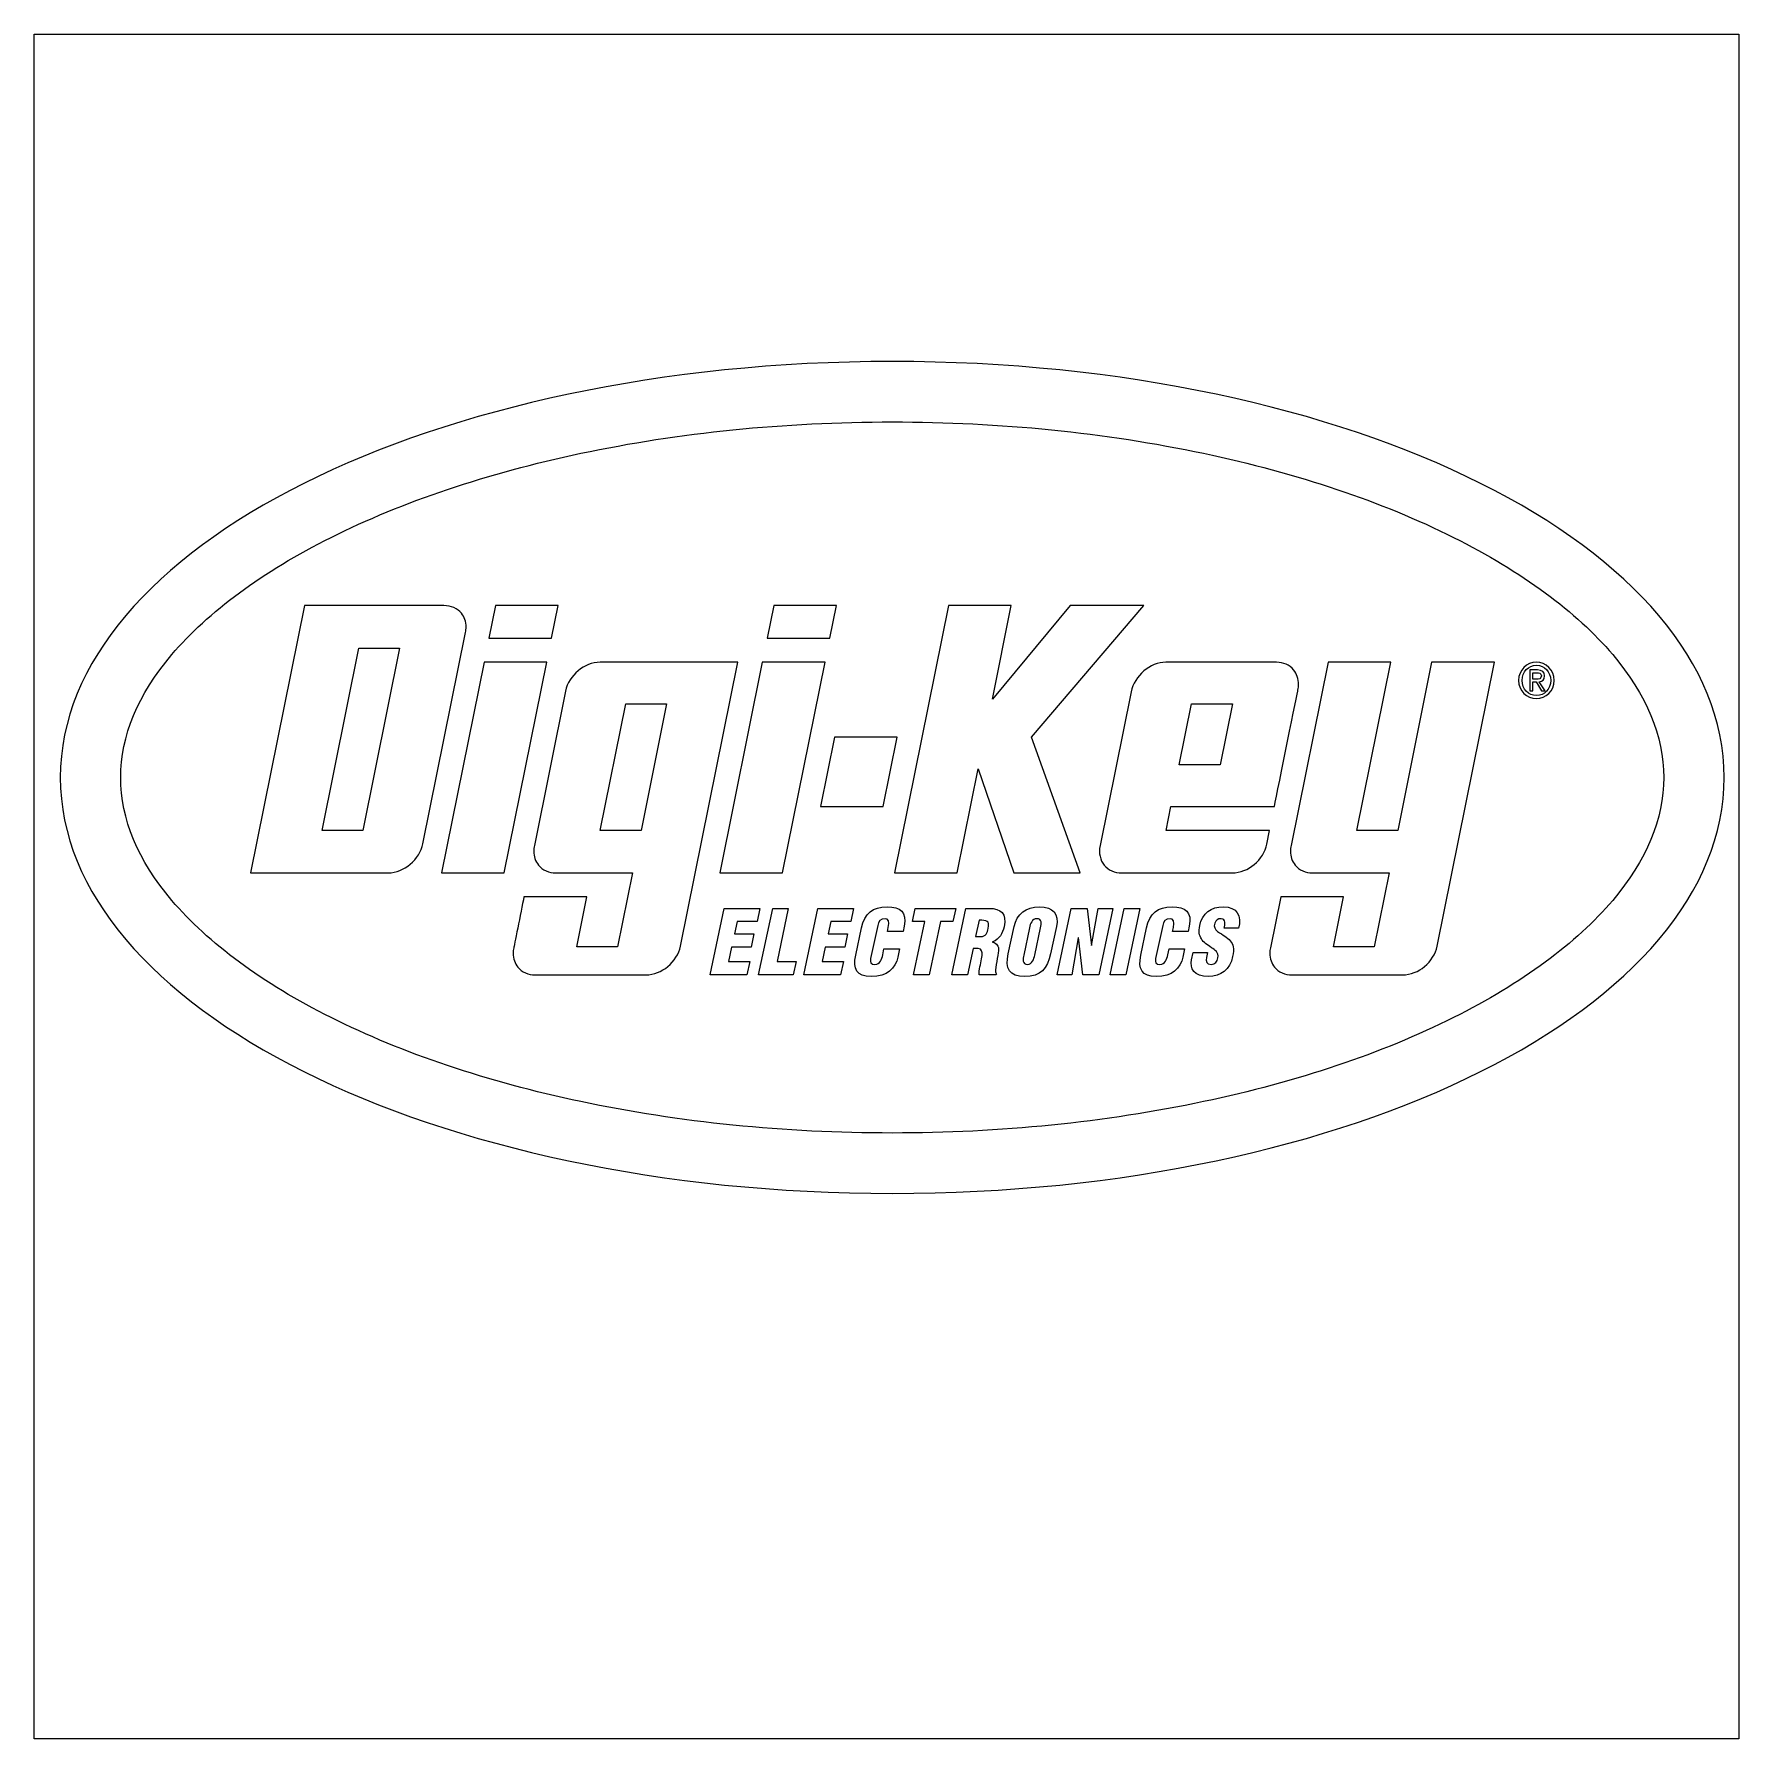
# Model space of a CAD drawing. Extents: x 0 to 283, y 0 to 283.
import ezdxf

# ---------------------------------------------------------------- set-up
doc = ezdxf.new("R2010")
doc.units = 0
doc.layers.add('[fixed]_BG', color=7, linetype='CONTINUOUS')
doc.layers.add('F.SilkS-disabled', color=7, linetype='CONTINUOUS')

msp = doc.modelspace()

# ---------------------------------------------------------------- linework, layer by layer
at = {"layer": '[fixed]_BG', "color": 7}
msp.add_lwpolyline([(0, 283.464567), (283.464567, 283.464567), (283.464567, 0), (0, 0)], close=True, dxfattribs=at)
at = {"layer": 'F.SilkS-disabled', "color": 7}
for points in [[(68.150067, 188.430759), (44.969032, 188.430759), (36, 143.999999), (58.90792, 143.999999)], [(64.65633, 148.845712), (71.740754, 183.966342)], [(107.472286, 131.816847), (117.001734, 179.011856), (94.105046, 179.011856)], [(206.583579, 179.01564), (188.182639, 179.01564)], [(232.373211, 179.011856), (226.737713, 151.055456), (219.953005, 151.055456), (225.588504, 179.011856), (215.145718, 179.011856), (208.994139, 148.541857)], [(233.295416, 131.816847), (242.821318, 179.011856), (232.373211, 179.011856)], [(249.960306, 177.732297), (248.676904, 177.732297), (248.676904, 174.245063), (249.188255, 174.245063), (249.188255, 175.757833)], [(249.188255, 176.204157), (249.188255, 177.285383), (249.882864, 177.285383)], [(249.797147, 176.204157), (249.188255, 176.204157)], [(249.188255, 175.757833), (249.774092, 175.757833), (250.664374, 174.245063), (251.235431, 174.245063), (250.277757, 175.780889)], [(88.361366, 174.219939), (83.179876, 148.541857)], [(182.417086, 174.127364), (177.246236, 148.523177)], [(204.97445, 148.793336), (205.432596, 151.056284), (188.210423, 151.055693), (189.014988, 155.047775), (206.232432, 155.046593)], [(86.767607, 143.998817), (99.496397, 143.999999), (97.01472, 131.689748), (90.230604, 131.689748), (91.907716, 140.010281), (81.456654, 140.010281)], [(180.839288, 144.000236), (199.227814, 144.000236)], [(212.58187, 143.998817), (225.315389, 143.999408), (222.833713, 131.691522), (216.050188, 131.691522), (217.726709, 140.010281), (207.274464, 140.010281), (205.565429, 131.551418)], [(155.195967, 127.029718), (152.597832, 127.029718), (154.944725, 138.099721), (158.73877, 138.099721)], [(157.130232, 136.108114), (156.553263, 133.392339)], [(136.619985, 130.292253), (137.579432, 134.837068)], [(140.265058, 135.221319), (139.085109, 129.745433)], [(144.679818, 135.162204), (144.487692, 134.231723), (141.889557, 134.231723)], [(141.889557, 134.231723), (142.036755, 134.941111)], [(156.553263, 133.392339), (157.438816, 133.392339)], [(161.988891, 130.557446), (162.948339, 135.059697)], [(165.500954, 134.88235), (164.541507, 130.335763)], [(166.385916, 130.335763), (167.346546, 134.88235)], [(169.988426, 135.059697), (169.028387, 130.557446)], [(184.013859, 130.292253), (184.972716, 134.837068)], [(187.658342, 135.221319), (186.478392, 129.745433)], [(192.07251, 135.162204), (191.880975, 134.231723), (189.283432, 134.231723)], [(189.283432, 134.231723), (189.430039, 134.941111)], [(200.276231, 134.778543), (197.885001, 134.778543)], [(141.107457, 130.351369), (141.31377, 131.353971), (143.912496, 131.353971), (143.631697, 129.996675)], [(156.981852, 131.399549), (156.125856, 131.399549), (155.195967, 127.029718)], [(159.37249, 132.519792), (159.37249, 132.491416)], [(188.500149, 130.351369), (188.707645, 131.353971), (191.305188, 131.353971), (191.023798, 129.996675)], [(192.454043, 129.553899), (192.705284, 130.73503), (195.110702, 130.73503)], [(195.110702, 130.73503), (194.948134, 129.951747)], [(83.338306, 127.030841), (101.729197, 127.030841)], [(160.008575, 127.176916), (159.977835, 127.029718), (157.14442, 127.029718)], [(209.155525, 127.030841), (227.552327, 127.030841)]]:
    msp.add_lwpolyline(points, dxfattribs=at)
for points in [[(76.710728, 188.430818), (75.614723, 183.001633), (86.057509, 183.001633), (87.153514, 188.430818)], [(122.974843, 188.430818), (121.878838, 183.001633), (132.321624, 183.001633), (133.417629, 188.430818)], [(184.546078, 188.430818), (172.287849, 188.430818), (159.32969, 172.888713), (162.466369, 188.430818), (152.024173, 188.430818), (143.055141, 144.000058), (153.497928, 144.000058), (156.991665, 161.306767), (162.89141, 144.000058), (173.957276, 144.000058), (165.826504, 166.54087)], [(54.658094, 151.055456), (47.873977, 151.055456), (53.985948, 181.375893), (60.770065, 181.375893)], [(74.80939, 179.011561), (67.74211, 144.000295), (78.184305, 144.000295), (85.252176, 179.011561)], [(121.073209, 179.011561), (114.005929, 144.000295), (124.448715, 144.000295), (131.515995, 179.011561)], [(100.91872, 151.055456), (94.134013, 151.055456), (98.377928, 172.107144), (105.162636, 172.107144)], [(197.191869, 161.957217), (190.407753, 161.957217), (192.453747, 172.106789), (199.238455, 172.106789)], [(133.079073, 166.540397), (130.759374, 155.048899), (141.205707, 155.048899), (143.525998, 166.540397)], [(112.391184, 127.029895), (114.738077, 138.099899), (120.686297, 138.099899), (120.22815, 135.885425), (116.878064, 135.885425), (116.435288, 133.849481), (119.681922, 133.849481), (119.209587, 131.634416), (115.962954, 131.634416), (115.46047, 129.243778), (118.988495, 129.243778), (118.51616, 127.029895)], [(120.463017, 127.029895), (122.809319, 138.099899), (125.407453, 138.099899), (123.532895, 129.243778), (126.706816, 129.243778), (126.233891, 127.029895)], [(127.973133, 127.029895), (130.320026, 138.099899), (136.268247, 138.099899), (135.8101, 135.885425), (132.460014, 135.885425), (132.016055, 133.849481), (135.263871, 133.849481), (134.791537, 131.634416), (131.544903, 131.634416), (131.04242, 129.243778), (134.570444, 129.243778), (134.09811, 127.029895)], [(146.514591, 138.099662), (153.246686, 138.099662), (152.787948, 135.88578), (150.692297, 135.88578), (148.803551, 127.029659), (146.204825, 127.029659), (148.094163, 135.88578), (146.057627, 135.88578)], [(173.654131, 133.229535), (173.625164, 133.199386), (172.548076, 127.030072), (170.082361, 127.030072), (172.428663, 138.099485), (175.100692, 138.099485), (175.79471, 131.915393), (175.837864, 131.915393), (176.901947, 138.099485), (179.36648, 138.099485), (177.019587, 127.030072), (174.362337, 127.030072)], [(178.930679, 127.029895), (181.277572, 138.099899), (183.873933, 138.099899), (181.528222, 127.029895)]]:
    msp.add_lwpolyline(points, close=True, dxfattribs=at)
for points in [[(142.690575, 229.024379), (66.293007, 229.024379), (4.360456, 198.057808), (4.360456, 159.859024)], [(281.021876, 159.859024), (281.021876, 198.057808), (219.089325, 229.024379), (142.690575, 229.024379)], [(90.925332, 213.75657), (107.297421, 217.218976), (124.713494, 218.974712), (142.690575, 218.974712)], [(142.690575, 218.974712), (160.667656, 218.974712), (178.08432, 217.218976), (194.455818, 213.75657)], [(49.37055, 199.777483), (61.308963, 205.746985), (75.290414, 210.45023), (90.925332, 213.75657)], [(194.455818, 213.75657), (210.091918, 210.45023), (224.072778, 205.746985), (236.011191, 199.777483)], [(22.903865, 180.290588), (28.901152, 187.380332), (38.052852, 194.11893), (49.37055, 199.777483)], [(236.011191, 199.777483), (247.328889, 194.11893), (256.48118, 187.380332), (262.478467, 180.290588)], [(71.066835, 187.16391), (70.397645, 187.980297), (69.357209, 188.430759), (68.150067, 188.430759)], [(71.838295, 184.891503), (71.838295, 185.755183), (71.576412, 186.539648), (71.066835, 187.16391)], [(71.740754, 183.966342), (71.804599, 184.279064), (71.838295, 184.591786), (71.838295, 184.891503)], [(14.410123, 159.859024), (14.410123, 166.754869), (17.267776, 173.62825), (22.903865, 180.290588)], [(94.105046, 179.011856), (91.47026, 179.011856), (88.896363, 176.864184), (88.361366, 174.219939)], [(188.182639, 179.01564), (185.592189, 179.01564), (182.949127, 176.781658), (182.417086, 174.127364)], [(209.427635, 177.745244), (208.758445, 178.565178), (207.746976, 179.01564), (206.583579, 179.01564)], [(249.807196, 179.012152), (248.196294, 179.012152), (246.836042, 177.732297), (246.836042, 175.996661)], [(252.760025, 175.996661), (252.760025, 177.732297), (251.397999, 179.012152), (249.807196, 179.012152)], [(262.478467, 180.290588), (268.114556, 173.62825), (270.972209, 166.754869), (270.972209, 159.859024)], [(210.241066, 175.334506), (210.241066, 176.247843), (209.959676, 177.093789), (209.427635, 177.745244)], [(246.836042, 175.996661), (246.836042, 174.245063), (248.196294, 172.966391), (249.807196, 172.966391)], [(247.426016, 175.996661), (247.426016, 177.42726), (248.468817, 178.507895), (249.807196, 178.507895)], [(249.807196, 173.470647), (248.468817, 173.470647), (247.426016, 174.541824), (247.426016, 175.996661)], [(250.617672, 176.772259), (250.617672, 176.23667), (250.230465, 176.204157), (249.797147, 176.204157)], [(249.807196, 178.507895), (251.127841, 178.507895), (252.172415, 177.42726), (252.172415, 175.996661)], [(249.807196, 172.966391), (251.397999, 172.966391), (252.760025, 174.245063), (252.760025, 175.996661)], [(252.172415, 175.996661), (252.172415, 174.541824), (251.127841, 173.470647), (249.807196, 173.470647)], [(249.882864, 177.285383), (250.238741, 177.285383), (250.617672, 177.203803), (250.617672, 176.772259)], [(251.152078, 176.740927), (251.152078, 177.42726), (250.757185, 177.732297), (249.960306, 177.732297)], [(250.277757, 175.780889), (250.773147, 175.844733), (251.152078, 176.116074), (251.152078, 176.740927)], [(206.232432, 155.046593), (206.857876, 158.173813), (210.144117, 174.402843), (210.144117, 174.402843)], [(210.144117, 174.402843), (210.207962, 174.719112), (210.241066, 175.028287), (210.241066, 175.334506)], [(4.360456, 159.859024), (4.360456, 121.659649), (66.293007, 90.693669), (142.690575, 90.693669)], [(22.903865, 139.42746), (17.267776, 146.089798), (14.410123, 152.96377), (14.410123, 159.859024)], [(142.690575, 90.693669), (219.089325, 90.693669), (281.021876, 121.659649), (281.021876, 159.859024)], [(270.972209, 159.859024), (270.972209, 152.96377), (268.114556, 146.089798), (262.478467, 139.42746)], [(58.90792, 143.999999), (61.496005, 143.999999), (64.12488, 146.220976), (64.65633, 148.845712)], [(83.179876, 148.541857), (83.117213, 148.225589), (83.082335, 147.915822), (83.082335, 147.609603)], [(83.082335, 147.609603), (83.082335, 146.732917), (83.351903, 145.930718), (83.866209, 145.295224)], [(177.246236, 148.523177), (176.996177, 147.282339), (177.239143, 146.131356), (177.938481, 145.275952)], [(199.227814, 144.000236), (201.865556, 144.000236), (204.444182, 146.152638), (204.97445, 148.793336)], [(208.994139, 148.541857), (208.932659, 148.225589), (208.897189, 147.915822), (208.897189, 147.609603)], [(208.897189, 147.609603), (208.897189, 146.732326), (209.166757, 145.930718), (209.681064, 145.295224)], [(83.866209, 145.295224), (84.542493, 144.477063), (85.577017, 143.998817), (86.767607, 143.998817)], [(177.938481, 145.275952), (178.611218, 144.458382), (179.642195, 144.000236), (180.839288, 144.000236)], [(209.681064, 145.295224), (210.357347, 144.477063), (211.392463, 143.998817), (212.58187, 143.998817)], [(49.37055, 119.940564), (38.052852, 125.599118), (28.901152, 132.337715), (22.903865, 139.42746)], [(81.456654, 140.010281), (80.942347, 137.466533), (79.74821, 131.551418), (79.74821, 131.551418)], [(262.478467, 139.42746), (256.48118, 132.337715), (247.328889, 125.599118), (236.011191, 119.940564)], [(137.579432, 134.837068), (138.096104, 137.244258), (139.439212, 138.364501), (141.815663, 138.364501)], [(141.520084, 136.372893), (140.708426, 136.387672), (140.412847, 135.944896), (140.265058, 135.221319)], [(142.036755, 134.941111), (142.243069, 135.88578), (142.007789, 136.372893), (141.520084, 136.372893)], [(141.815663, 138.364501), (144.029545, 138.364501), (145.165749, 137.420423), (144.679818, 135.162204)], [(158.648914, 134.763823), (158.930305, 136.077965), (158.398855, 136.137081), (157.130232, 136.108114)], [(158.73877, 138.099721), (160.863388, 138.099721), (161.748941, 137.244317), (161.277197, 135.044032)], [(162.948339, 135.059697), (163.391115, 137.185497), (164.91098, 138.364855), (167.183978, 138.364855)], [(166.756571, 136.372657), (165.928952, 136.372657), (165.649335, 135.560998), (165.500954, 134.88235)], [(167.346546, 134.88235), (167.493744, 135.560998), (167.611975, 136.372657), (166.756571, 136.372657)], [(167.183978, 138.364855), (169.456385, 138.364855), (170.431203, 137.185497), (169.988426, 135.059697)], [(184.972716, 134.837068), (185.489387, 137.244258), (186.833087, 138.364501), (189.209537, 138.364501)], [(188.913959, 136.372893), (188.1023, 136.387672), (187.806722, 135.944896), (187.658342, 135.221319)], [(189.430039, 134.941111), (189.636944, 135.88578), (189.401072, 136.372893), (188.913959, 136.372893)], [(189.209537, 138.364501), (191.42342, 138.364501), (192.558441, 137.420423), (192.07251, 135.162204)], [(193.811339, 135.221319), (194.255298, 137.302192), (195.730825, 138.364501), (197.737803, 138.364501)], [(197.368921, 136.372893), (196.83688, 136.416639), (196.46918, 136.122243), (196.306021, 135.635129)], [(197.885001, 134.778543), (197.989045, 135.428224), (198.209546, 136.314369), (197.368921, 136.372893)], [(197.737803, 138.364501), (199.996613, 138.364501), (200.837238, 136.859415), (200.276231, 134.778543)], [(157.438816, 133.392339), (158.191358, 133.392339), (158.517086, 134.084584), (158.648914, 134.763823)], [(161.277197, 135.044032), (161.025956, 133.864082), (160.567809, 133.021684), (159.37249, 132.519792)], [(194.092138, 133.007437), (193.738035, 133.568445), (193.605025, 134.247093), (193.811339, 135.221319)], [(196.306021, 135.635129), (196.083746, 134.970078), (196.350949, 134.631345), (196.793725, 134.276651)], [(196.793725, 134.276651), (197.63435, 133.65771), (198.402854, 133.272866), (198.890559, 132.71245)], [(79.74821, 131.551418), (79.680818, 131.231011), (79.653625, 130.921244), (79.653625, 130.618572)], [(79.653625, 130.618572), (79.653625, 129.740704), (79.919646, 128.942642), (80.43809, 128.30774)], [(101.729197, 127.030841), (104.3628, 127.030841), (106.941427, 129.178514), (107.472286, 131.816847)], [(157.617345, 130.232606), (157.689466, 130.912436), (157.573008, 131.35403), (156.981852, 131.399549)], [(159.37249, 132.491416), (160.051729, 132.328257), (160.465539, 131.826956), (160.347308, 131.059634)], [(160.347308, 131.059634), (160.229076, 130.174081), (159.845415, 128.269965), (159.845415, 127.561168)], [(164.719445, 126.764584), (162.091161, 126.764584), (161.458032, 128.063947), (161.988891, 130.557446)], [(169.028387, 130.557446), (168.496937, 128.063947), (167.346546, 126.764584), (164.719445, 126.764584)], [(195.746195, 131.560876), (195.051586, 132.018432), (194.461611, 132.44702), (194.092138, 133.007437)], [(196.83688, 129.863665), (197.029597, 130.794146), (196.33617, 131.147066), (195.746195, 131.560876)], [(198.890559, 132.71245), (199.37649, 132.152033), (199.569207, 131.413678), (199.287816, 130.069978)], [(205.565429, 131.551418), (205.498037, 131.231011), (205.470844, 130.921244), (205.470844, 130.618572)], [(205.470844, 130.618572), (205.470844, 129.740704), (205.736865, 128.942642), (206.255309, 128.30774)], [(227.552327, 127.030841), (230.185931, 127.030841), (232.763966, 129.178514), (233.295416, 131.816847)], [(80.43809, 128.30774), (81.114374, 127.482485), (82.140622, 127.030841), (83.338306, 127.030841)], [(139.18797, 126.764229), (136.796741, 126.764229), (136.132872, 128.034034), (136.619985, 130.292253)], [(139.085109, 129.745433), (138.95269, 129.12531), (139.129446, 128.75761), (139.808094, 128.75761)], [(143.631697, 129.996675), (143.217887, 128.092559), (141.844629, 126.764229), (139.18797, 126.764229)], [(139.808094, 128.75761), (140.694238, 128.75761), (140.959668, 129.671539), (141.107457, 130.351369)], [(157.14442, 127.029718), (157.11368, 127.236031), (157.099492, 127.443528), (157.130232, 127.66462)], [(157.130232, 127.66462), (157.2928, 128.638256), (157.542268, 129.553958), (157.617345, 130.232606)], [(159.845415, 127.561168), (159.875564, 127.41397), (159.918719, 127.280959), (160.008575, 127.176916)], [(164.541507, 130.335763), (164.393126, 129.702042), (164.306226, 128.757965), (165.145669, 128.757965)], [(165.145669, 128.757965), (165.988067, 128.757965), (166.239309, 129.702042), (166.385916, 130.335763)], [(186.581254, 126.764229), (184.191207, 126.764229), (183.526746, 128.034034), (184.013859, 130.292253)], [(186.478392, 129.745433), (186.345382, 129.12531), (186.522729, 128.75761), (187.201377, 128.75761)], [(191.023798, 129.996675), (190.61117, 128.092559), (189.238504, 126.764229), (186.581254, 126.764229)], [(187.201377, 128.75761), (188.088113, 128.75761), (188.352951, 129.671539), (188.500149, 130.351369)], [(195.243712, 126.764229), (192.867852, 126.764229), (192.142503, 128.092559), (192.454043, 129.553899)], [(194.948134, 129.951747), (194.815123, 129.317436), (194.903797, 128.75761), (195.730825, 128.75761)], [(199.287816, 130.069978), (198.82967, 127.944178), (197.39907, 126.764229), (195.243712, 126.764229)], [(195.730825, 128.75761), (196.33617, 128.75761), (196.718648, 129.302657), (196.83688, 129.863665)], [(206.255309, 128.30774), (206.931593, 127.482485), (207.957841, 127.030841), (209.155525, 127.030841)], [(90.925332, 105.961478), (75.290414, 109.267227), (61.308963, 113.971062), (49.37055, 119.940564)], [(236.011191, 119.940564), (224.072778, 113.971062), (210.091918, 109.267227), (194.455818, 105.961478)], [(142.690575, 100.743336), (124.713494, 100.743336), (107.29683, 102.498481), (90.925332, 105.961478)], [(194.455818, 105.961478), (178.08432, 102.498481), (160.667656, 100.743336), (142.690575, 100.743336)]]:
    msp.add_open_spline(points, degree=3, dxfattribs=at)

doc.saveas('drawing.dxf')
